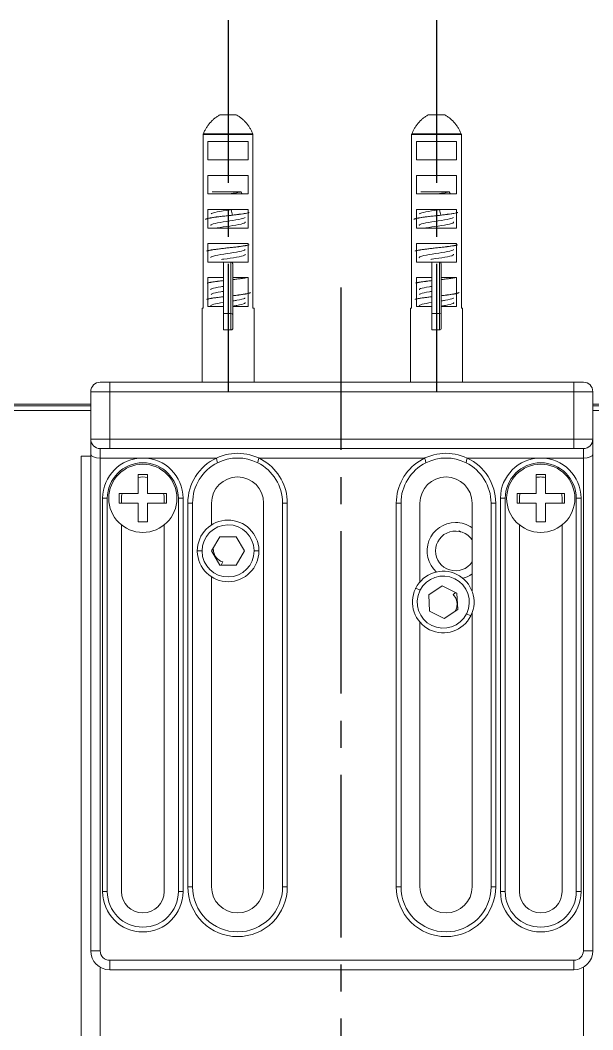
# Model space of a CAD drawing. Header units: millimetres. Extents: x -6909 to -4533, y -2578 to 782.
# Drawn here: x -5985.9 to -5925.4, y 505.8 to 612.3 of the extents above; entities that cross this region are included whole.
import ezdxf

# ---------------------------------------------------------------- set-up
doc = ezdxf.new("R2010")
doc.units = ezdxf.units.MM
doc.linetypes.add('CENTER2', pattern=[28.575, 19.05, -3.175, 3.175, -3.175])
doc.linetypes.add('HIDDENX2', pattern=[19.05, 12.7, -6.35])
doc.layers.add('HIDDEN', color=8, linetype='HIDDENX2')

msp = doc.modelspace()

# ---------------------------------------------------------------- linework, layer by layer
at = {"linetype": 'Continuous', "lineweight": 18}
for p, q in [((-5963.05, 602.29), (-5964.78, 602.29)), ((-5941.05, 602.29), (-5942.78, 602.29)), ((-5966.54, 581.89), (-5966.54, 600.22)), ((-5963.92, 600.22), (-5966.54, 600.22)), ((-5963.92, 600.29), (-5966.52, 600.29)), ((-5961.3, 600.29), (-5963.92, 600.29)), ((-5961.29, 600.22), (-5963.92, 600.22)), ((-5961.29, 600.22), (-5961.29, 581.89)), ((-5944.54, 581.89), (-5944.54, 600.22)), ((-5941.92, 600.22), (-5944.54, 600.22)), ((-5941.92, 600.29), (-5944.52, 600.29)), ((-5939.3, 600.29), (-5941.92, 600.29)), ((-5939.29, 600.22), (-5941.92, 600.22)), ((-5939.29, 600.22), (-5939.29, 581.89)), ((-5966.04, 599.49), (-5961.79, 599.49)), ((-5966.04, 599.49), (-5966.04, 597.54)), ((-5961.79, 597.54), (-5961.79, 599.49)), ((-5944.04, 599.49), (-5939.79, 599.49)), ((-5944.04, 599.49), (-5944.04, 597.54)), ((-5939.79, 597.54), (-5939.79, 599.49)), ((-5961.79, 597.54), (-5966.04, 597.54)), ((-5939.79, 597.54), (-5944.04, 597.54)), ((-5966.04, 595.9), (-5961.79, 595.9)), ((-5966.04, 595.9), (-5966.04, 593.95)), ((-5961.79, 593.95), (-5961.79, 595.9)), ((-5944.04, 595.9), (-5939.79, 595.9)), ((-5944.04, 595.9), (-5944.04, 593.95)), ((-5939.79, 593.95), (-5939.79, 595.9)), ((-5961.79, 593.95), (-5966.04, 593.95)), ((-5939.79, 593.95), (-5944.04, 593.95)), ((-5966.04, 592.31), (-5961.79, 592.31)), ((-5966.04, 592.31), (-5966.04, 590.36)), ((-5961.79, 590.36), (-5961.79, 592.31)), ((-5944.04, 592.31), (-5939.79, 592.31)), ((-5944.04, 592.31), (-5944.04, 590.36)), ((-5939.79, 590.36), (-5939.79, 592.31)), ((-5961.79, 590.36), (-5966.04, 590.36)), ((-5939.79, 590.36), (-5944.04, 590.36)), ((-5966.04, 588.72), (-5961.79, 588.72)), ((-5966.04, 588.72), (-5966.04, 586.77)), ((-5961.79, 586.77), (-5961.79, 588.72)), ((-5944.04, 588.72), (-5939.79, 588.72)), ((-5944.04, 588.72), (-5944.04, 586.77)), ((-5939.79, 586.77), (-5939.79, 588.72)), ((-5964.41, 586.77), (-5966.04, 586.77)), ((-5964.41, 586.77), (-5963.61, 586.77)), ((-5964.41, 586.77), (-5964.41, 581.33)), ((-5963.61, 581.33), (-5963.61, 586.77)), ((-5963.52, 586.77), (-5963.61, 586.77)), ((-5961.79, 586.77), (-5963.52, 586.77)), ((-5963.41, 581.23), (-5963.41, 586.44)), ((-5942.41, 586.77), (-5944.04, 586.77)), ((-5942.41, 586.77), (-5941.61, 586.77)), ((-5942.41, 586.77), (-5942.41, 581.33)), ((-5941.52, 586.77), (-5941.61, 586.77)), ((-5941.61, 581.33), (-5941.61, 586.77)), ((-5939.79, 586.77), (-5941.52, 586.77)), ((-5941.41, 581.23), (-5941.41, 586.44)), ((-5966.04, 585.13), (-5964.41, 585.13)), ((-5966.04, 585.13), (-5966.04, 582.07)), ((-5963.41, 585.13), (-5961.79, 585.13)), ((-5961.79, 582.07), (-5961.79, 585.13)), ((-5944.04, 585.13), (-5942.41, 585.13)), ((-5944.04, 585.13), (-5944.04, 582.07)), ((-5941.41, 585.13), (-5939.79, 585.13)), ((-5939.79, 582.07), (-5939.79, 585.13)), ((-5966.66, 574.09), (-5966.66, 581.89)), ((-5966.54, 581.89), (-5966.66, 581.89)), ((-5964.41, 582.07), (-5966.04, 582.07)), ((-5961.79, 582.07), (-5963.41, 582.07)), ((-5961.16, 581.89), (-5961.29, 581.89)), ((-5961.16, 574.09), (-5961.16, 581.89)), ((-5944.54, 581.89), (-5944.66, 581.89)), ((-5944.66, 574.09), (-5944.66, 581.89)), ((-5942.41, 582.07), (-5944.04, 582.07)), ((-5939.79, 582.07), (-5941.41, 582.07)), ((-5939.16, 581.89), (-5939.29, 581.89)), ((-5939.16, 574.09), (-5939.16, 581.89)), ((-5964.41, 581.33), (-5963.61, 581.33)), ((-5964.41, 581.33), (-5964.41, 579.61)), ((-5963.61, 579.61), (-5963.61, 581.33)), ((-5963.41, 579.81), (-5963.41, 581.23)), ((-5942.41, 581.33), (-5942.41, 579.61)), ((-5942.41, 581.33), (-5941.61, 581.33)), ((-5941.61, 579.61), (-5941.61, 581.33)), ((-5941.41, 579.81), (-5941.41, 581.23)), ((-5964.41, 579.61), (-5963.61, 579.61)), ((-5942.41, 579.61), (-5941.61, 579.61)), ((-5976.41, 574.09), (-5977.41, 574.09)), ((-5976.41, 574.09), (-5927.41, 574.09)), ((-5976.41, 574.09), (-5976.41, 573.09)), ((-5926.41, 574.09), (-5927.41, 574.09)), ((-5927.41, 573.09), (-5927.41, 574.09)), ((-5976.41, 573.09), (-5978.41, 573.09)), ((-5978.41, 568.09), (-5978.41, 573.09)), ((-5927.41, 573.09), (-5976.41, 573.09)), ((-5976.41, 573.09), (-5976.41, 568.09)), ((-5925.41, 573.09), (-5927.41, 573.09)), ((-5927.41, 568.09), (-5927.41, 573.09)), ((-5925.41, 573.09), (-5925.41, 568.09)), ((-6186.91, 571.59), (-5978.41, 571.59)), ((-6007.53, 571.79), (-5978.41, 571.79)), ((-5925.42, 571.79), (-5896.3, 571.79)), ((-5925.42, 571.59), (-5737.91, 571.59)), ((-5739.39, 571.09), (-5925.42, 571.09)), ((-5978.41, 568.09), (-5976.41, 568.09)), ((-5978.41, 568.09), (-5978.41, 566.5)), ((-5976.41, 568.09), (-5976.41, 567.09)), ((-5976.41, 568.09), (-5927.41, 568.09)), ((-5927.41, 567.09), (-5927.41, 568.09)), ((-5927.41, 568.09), (-5925.41, 568.09)), ((-5925.41, 566.5), (-5925.41, 568.09)), ((-5977.41, 567.09), (-5976.41, 567.09)), ((-5977.41, 567.09), (-5977.41, 566.09)), ((-5927.41, 567.09), (-5976.41, 567.09)), ((-5927.41, 567.09), (-5926.41, 567.09)), ((-5926.41, 566.09), (-5926.41, 567.09)), ((-5979.41, 116.29), (-5979.41, 566.29)), ((-5978.41, 566.29), (-5979.41, 566.29)), ((-5978.41, 514.09), (-5978.41, 566.5)), ((-5977.41, 566.09), (-5972.91, 566.09)), ((-5977.41, 566.09), (-5977.41, 514.09)), ((-5972.91, 566.09), (-5965.15, 566.09)), ((-5960.68, 566.09), (-5943.15, 566.09)), ((-5938.68, 566.09), (-5930.91, 566.09)), ((-5930.91, 566.09), (-5926.41, 566.09)), ((-5926.41, 514.09), (-5926.41, 566.09)), ((-5925.41, 566.5), (-5925.41, 514.09)), ((-5973.41, 562.34), (-5973.41, 564.34)), ((-5973.41, 564.34), (-5972.41, 564.34)), ((-5972.41, 564.34), (-5972.41, 562.34)), ((-5931.41, 562.34), (-5931.41, 564.34)), ((-5931.41, 564.34), (-5930.41, 564.34)), ((-5930.41, 564.34), (-5930.41, 562.34)), ((-5977.16, 520.34), (-5977.16, 561.84)), ((-5977.16, 561.84), (-5976.66, 561.84)), ((-5976.66, 520.34), (-5976.66, 561.84)), ((-5975.41, 562.34), (-5973.41, 562.34)), ((-5975.41, 561.34), (-5975.41, 562.34)), ((-5975.16, 561.34), (-5975.16, 561.84)), ((-5972.41, 562.34), (-5970.41, 562.34)), ((-5970.66, 561.84), (-5970.66, 561.34)), ((-5970.41, 562.34), (-5970.41, 561.34)), ((-5969.16, 561.84), (-5969.16, 520.34)), ((-5969.16, 561.84), (-5968.66, 561.84)), ((-5968.66, 561.84), (-5968.66, 520.34)), ((-5935.16, 520.34), (-5935.16, 561.84)), ((-5935.16, 561.84), (-5934.66, 561.84)), ((-5934.66, 520.34), (-5934.66, 561.84)), ((-5933.41, 562.34), (-5931.41, 562.34)), ((-5933.41, 561.34), (-5933.41, 562.34)), ((-5933.16, 561.34), (-5933.16, 561.84)), ((-5930.41, 562.34), (-5928.41, 562.34)), ((-5928.66, 561.84), (-5928.66, 561.34)), ((-5928.41, 562.34), (-5928.41, 561.34)), ((-5927.16, 561.84), (-5927.16, 520.34)), ((-5927.16, 561.84), (-5926.66, 561.84)), ((-5926.66, 561.84), (-5926.66, 520.34)), ((-5973.41, 561.34), (-5975.41, 561.34)), ((-5973.41, 559.34), (-5973.41, 561.34)), ((-5972.41, 561.34), (-5972.41, 559.34)), ((-5970.41, 561.34), (-5972.41, 561.34)), ((-5968.16, 520.84), (-5968.16, 561.34)), ((-5968.16, 561.34), (-5967.66, 561.34)), ((-5967.66, 520.84), (-5967.66, 561.34)), ((-5965.66, 559.03), (-5965.66, 561.34)), ((-5960.16, 561.34), (-5960.16, 520.84)), ((-5958.16, 561.34), (-5958.16, 520.84)), ((-5958.16, 561.34), (-5957.66, 561.34)), ((-5957.66, 561.34), (-5957.66, 520.84)), ((-5946.16, 520.84), (-5946.16, 561.34)), ((-5946.16, 561.34), (-5945.66, 561.34)), ((-5945.66, 520.84), (-5945.66, 561.34)), ((-5943.66, 553.01), (-5943.66, 561.34)), ((-5938.16, 561.34), (-5938.16, 552.06)), ((-5936.16, 561.34), (-5936.16, 520.84)), ((-5936.16, 561.34), (-5935.66, 561.34)), ((-5935.66, 561.34), (-5935.66, 520.84)), ((-5931.41, 561.34), (-5933.41, 561.34)), ((-5931.41, 559.34), (-5931.41, 561.34)), ((-5928.41, 561.34), (-5930.41, 561.34)), ((-5930.41, 561.34), (-5930.41, 559.34)), ((-5972.41, 559.34), (-5973.41, 559.34)), ((-5930.41, 559.34), (-5931.41, 559.34)), ((-5975.16, 520.34), (-5975.16, 559.03)), ((-5970.66, 559.03), (-5970.66, 520.34)), ((-5933.16, 520.34), (-5933.16, 559.03)), ((-5928.66, 559.03), (-5928.66, 520.34)), ((-5964.78, 557.79), (-5965.65, 556.29)), ((-5964.78, 557.79), (-5963.05, 557.79)), ((-5962.18, 556.29), (-5963.05, 557.79)), ((-5967.16, 556.29), (-5966.66, 556.29)), ((-5965.65, 556.29), (-5964.78, 554.79)), ((-5963.05, 554.79), (-5962.18, 556.29)), ((-5960.66, 556.29), (-5961.16, 556.29)), ((-5964.64, 554.79), (-5964.47, 555.12)), ((-5963.05, 554.79), (-5964.78, 554.79)), ((-5965.66, 520.84), (-5965.66, 553.55)), ((-5943.65, 552.13), (-5944.1, 552.35)), ((-5941.3, 552.62), (-5942.74, 551.67)), ((-5941.3, 552.62), (-5939.75, 551.84)), ((-5939.88, 551.91), (-5940.17, 551.68)), ((-5939.65, 550.11), (-5939.75, 551.84)), ((-5942.74, 551.67), (-5942.64, 549.94)), ((-5941.1, 549.16), (-5942.64, 549.94)), ((-5941.1, 549.16), (-5939.65, 550.11)), ((-5938.16, 549.72), (-5938.16, 520.84)), ((-5943.66, 520.84), (-5943.66, 548.78)), ((-5938.74, 549.66), (-5938.29, 549.43)), ((-5976.66, 520.34), (-5977.16, 520.34)), ((-5968.66, 520.34), (-5969.16, 520.34)), ((-5967.66, 520.84), (-5968.16, 520.84)), ((-5957.66, 520.84), (-5958.16, 520.84)), ((-5945.66, 520.84), (-5946.16, 520.84)), ((-5935.66, 520.84), (-5936.16, 520.84)), ((-5934.66, 520.34), (-5935.16, 520.34)), ((-5926.66, 520.34), (-5927.16, 520.34)), ((-5978.41, 514.09), (-5977.41, 514.09)), ((-5926.41, 514.09), (-5925.41, 514.09)), ((-5976.41, 513.09), (-5927.41, 513.09)), ((-5976.41, 513.09), (-5976.41, 512.09)), ((-5927.41, 512.09), (-5927.41, 513.09)), ((-5927.41, 512.09), (-5976.41, 512.09))]:
    msp.add_line(p, q, dxfattribs=at)
at = {"linetype": 'Continuous', "lineweight": 13}
for p, q in [((-5978.41, 571.09), (-6186.91, 571.09)), ((-5977.41, 512.35), (-5977.41, 116.29)), ((-5926.41, 116.29), (-5926.41, 512.35))]:
    msp.add_line(p, q, dxfattribs=at)
at = {"linetype": 'Continuous', "lineweight": 18}
for centre, radius, start, end in [((-5963.61, 579.81), 0.2, 270, 0), ((-5941.61, 579.81), 0.2, 270, 0), ((-5977.41, 573.09), 1, 90, 180), ((-5926.41, 573.09), 1, 0, 90), ((-5977.41, 568.09), 1, 180, 270), ((-5926.41, 568.09), 1, 270, 0), ((-5972.91, 561.84), 4.25, 90, 180), ((-5972.91, 561.84), 4.25, 360, 90), ((-5962.91, 561.34), 5.25, 115.2088, 180.0052), ((-5962.91, 561.34), 5.25, 359.9962, 115.2088), ((-5962.91, 561.34), 4.75, 63.4746, 116.5254), ((-5940.91, 561.34), 5.25, 64.7912, 180.0109), ((-5940.91, 561.34), 4.75, 63.4746, 116.5254), ((-5940.91, 561.34), 5.25, 359.9962, 64.7912), ((-5930.91, 561.84), 4.25, 90, 180), ((-5930.91, 561.84), 4.25, 360, 90), ((-5972.91, 561.84), 3.75, 90, 180), ((-5972.91, 561.84), 3.6, 0, 180), ((-5972.91, 561.84), 3.75, 0, 90), ((-5962.91, 561.34), 4.75, 116.5254, 180.0008), ((-5962.91, 561.34), 4.75, 0, 63.4746), ((-5940.91, 561.34), 4.75, 116.5254, 180.0008), ((-5940.91, 561.34), 4.75, 0, 63.4746), ((-5930.91, 561.84), 3.75, 90, 180), ((-5930.91, 561.84), 3.6, 0, 180), ((-5930.91, 561.84), 3.75, 360, 90), ((-5972.91, 561.84), 2.25, 77.1609, 102.8391), ((-5962.91, 561.34), 2.75, 0, 180), ((-5940.91, 561.34), 2.75, 0, 180), ((-5930.91, 561.84), 2.25, 90, 102.8405), ((-5930.91, 561.84), 2.25, 77.1595, 90), ((-5972.91, 561.84), 3.6, 180, 0), ((-5972.91, 561.84), 2.25, 167.1581, 180), ((-5972.91, 561.84), 2.25, 0, 12.8419), ((-5930.91, 561.84), 3.6, 180, 0), ((-5930.91, 561.84), 2.25, 167.1595, 180), ((-5930.91, 561.84), 2.25, 0, 12.8405), ((-5963.91, 556.29), 3.25, 0.9214, 180), ((-5963.91, 556.29), 2.75, 0.9214, 180), ((-5939.91, 556.29), 3, 90, 227.9784), ((-5939.91, 556.29), 2.1, 33.5588, 180), ((-5939.91, 556.29), 3, 54.3122, 90), ((-5963.91, 556.29), 3.25, 180.9214, 0), ((-5963.91, 556.29), 3.25, 180, 180.9214), ((-5963.91, 556.29), 2.75, 180, 180.9214), ((-5963.91, 556.29), 2.75, 180.9214, 0), ((-5963.91, 556.29), 2.75, 0, 0.9214), ((-5963.91, 556.29), 3.25, 0, 0.9214), ((-5939.91, 556.29), 2.1, 180, 326.4412), ((-5941.2, 550.89), 3.25, 334.1959, 153.2745), ((-5941.2, 550.89), 2.75, 334.1959, 153.2745), ((-5939.91, 556.29), 3, 285.2944, 305.6878), ((-5941.2, 550.89), 3.25, 154.1959, 333.2745), ((-5941.2, 550.89), 3.25, 153.2745, 154.1959), ((-5941.2, 550.89), 2.75, 154.1959, 333.2745), ((-5941.2, 550.89), 2.75, 153.2745, 154.1959), ((-5941.2, 550.89), 2.75, 333.2745, 334.1959), ((-5941.2, 550.89), 3.25, 333.2745, 334.1959), ((-5972.91, 520.34), 4.25, 180, 270), ((-5972.91, 520.34), 3.75, 180, 270), ((-5972.91, 520.34), 2.25, 180, 0), ((-5972.91, 520.34), 4.25, 270, 360), ((-5972.91, 520.34), 3.75, 270, 0), ((-5962.91, 520.84), 5.25, 179.9955, 270), ((-5962.91, 520.84), 4.75, 179.9997, 270), ((-5962.91, 520.84), 2.75, 180, 270), ((-5962.91, 520.84), 2.75, 270, 0), ((-5962.91, 520.84), 5.25, 270, 0.0083), ((-5962.91, 520.84), 4.75, 270, 0.0002), ((-5940.91, 520.84), 5.25, 179.9955, 270), ((-5940.91, 520.84), 4.75, 179.9997, 270), ((-5940.91, 520.84), 2.75, 180, 270), ((-5940.91, 520.84), 2.75, 270, 0), ((-5940.91, 520.84), 5.25, 270, 0.0083), ((-5940.91, 520.84), 4.75, 270, 0.0002), ((-5930.91, 520.34), 4.25, 180, 270), ((-5930.91, 520.34), 3.75, 180, 270), ((-5930.91, 520.34), 2.25, 180, 0), ((-5930.91, 520.34), 4.25, 270, 360), ((-5930.91, 520.34), 3.75, 270, 0), ((-5976.41, 514.09), 2, 180, 270), ((-5976.41, 514.09), 1, 180, 270), ((-5927.41, 514.09), 1, 270, 360), ((-5927.41, 514.09), 2, 270, 360)]:
    msp.add_arc(centre, radius, start, end, dxfattribs=at)
for centre, major_axis, ratio, start_param, end_param in [((-5963.61, 581.23), (-0.2, 0), 0.490576, 3.141593, 4.712389), ((-5941.61, 581.23), (-0.2, 0), 0.490576, 3.141593, 4.712389), ((-5977.41, 566.5), (1, 0), 0.414214, 3.141593, 4.712389), ((-5926.41, 566.5), (1, 0), 0.414214, 4.712389, 6.283185)]:
    msp.add_ellipse(centre, major_axis=major_axis, ratio=ratio, start_param=start_param, end_param=end_param, dxfattribs=at)
for points, knots in [([(-5966.52, 600.29), (-5966.48, 600.4), (-5966.39, 600.61), (-5966.28, 600.8), (-5966.17, 601), (-5966.1, 601.09), (-5965.97, 601.27), (-5965.9, 601.36), (-5965.81, 601.47), (-5965.79, 601.49), (-5965.75, 601.53), (-5965.7, 601.59), (-5965.64, 601.66), (-5965.52, 601.77), (-5965.43, 601.85), (-5965.26, 601.99), (-5965.17, 602.06), (-5964.98, 602.18), (-5964.88, 602.24), (-5964.78, 602.29)], [0, 0, 0, 0, 0.125, 0.25, 0.25, 0.375, 0.375, 0.5, 0.5, 0.53125, 0.53125, 0.5625, 0.625, 0.625, 0.75, 0.75, 0.875, 0.875, 1, 1, 1, 1]), ([(-5963.05, 602.29), (-5962.95, 602.24), (-5962.85, 602.18), (-5962.66, 602.06), (-5962.57, 601.99), (-5962.4, 601.85), (-5962.31, 601.77), (-5962.19, 601.65), (-5962.15, 601.61), (-5962.07, 601.53), (-5962.04, 601.49), (-5961.93, 601.36), (-5961.86, 601.27), (-5961.72, 601.09), (-5961.6, 600.9), (-5961.49, 600.71), (-5961.42, 600.55), (-5961.39, 600.5), (-5961.35, 600.4), (-5961.33, 600.35), (-5961.3, 600.29)], [0, 0, 0, 0, 0.125, 0.125, 0.25, 0.25, 0.375, 0.375, 0.4375, 0.4375, 0.5, 0.5, 0.625, 0.625, 0.75, 0.875, 0.875, 0.9375, 0.9375, 1, 1, 1, 1]), ([(-5944.52, 600.29), (-5944.48, 600.4), (-5944.39, 600.61), (-5944.28, 600.8), (-5944.17, 601), (-5944.1, 601.09), (-5943.97, 601.27), (-5943.9, 601.36), (-5943.81, 601.47), (-5943.79, 601.49), (-5943.75, 601.53), (-5943.7, 601.59), (-5943.64, 601.66), (-5943.52, 601.77), (-5943.43, 601.85), (-5943.26, 601.99), (-5943.17, 602.06), (-5942.98, 602.18), (-5942.88, 602.24), (-5942.78, 602.29)], [0, 0, 0, 0, 0.125, 0.25, 0.25, 0.375, 0.375, 0.5, 0.5, 0.53125, 0.53125, 0.5625, 0.625, 0.625, 0.75, 0.75, 0.875, 0.875, 1, 1, 1, 1]), ([(-5941.05, 602.29), (-5940.95, 602.24), (-5940.85, 602.18), (-5940.66, 602.06), (-5940.57, 601.99), (-5940.4, 601.85), (-5940.31, 601.77), (-5940.19, 601.65), (-5940.15, 601.61), (-5940.07, 601.53), (-5940.04, 601.49), (-5939.93, 601.36), (-5939.86, 601.27), (-5939.72, 601.09), (-5939.6, 600.9), (-5939.49, 600.71), (-5939.42, 600.55), (-5939.39, 600.5), (-5939.35, 600.4), (-5939.33, 600.35), (-5939.3, 600.29)], [0, 0, 0, 0, 0.125, 0.125, 0.25, 0.25, 0.375, 0.375, 0.4375, 0.4375, 0.5, 0.5, 0.625, 0.625, 0.75, 0.875, 0.875, 0.9375, 0.9375, 1, 1, 1, 1]), ([(-5965.58, 594.17), (-5965.55, 594.17), (-5965.51, 594.17), (-5965.43, 594.17), (-5965.39, 594.17), (-5965.32, 594.17), (-5965.3, 594.17), (-5965.25, 594.17), (-5965.22, 594.17), (-5965.14, 594.17), (-5965.03, 594.17), (-5964.9, 594.17), (-5964.81, 594.17), (-5964.77, 594.17), (-5964.71, 594.17), (-5964.67, 594.17), (-5964.57, 594.17), (-5964.5, 594.17), (-5964.35, 594.17), (-5964.28, 594.17), (-5964.19, 594.17), (-5964.17, 594.17), (-5964.13, 594.17), (-5964.08, 594.17), (-5964.02, 594.17), (-5963.91, 594.17), (-5963.83, 594.17), (-5963.72, 594.17), (-5963.68, 594.17), (-5963.63, 594.17), (-5963.61, 594.17), (-5963.57, 594.17), (-5963.55, 594.17), (-5963.46, 594.17), (-5963.32, 594.17), (-5963.18, 594.17), (-5963.08, 594.17), (-5963.04, 594.17), (-5962.99, 594.17), (-5962.98, 594.17), (-5962.94, 594.17), (-5962.93, 594.17), (-5962.85, 594.17), (-5962.73, 594.17), (-5962.62, 594.17), (-5962.57, 594.17)], [0, 0, 0, 0, 0.0625, 0.0625, 0.125, 0.125, 0.15625, 0.15625, 0.1875, 0.1875, 0.25, 0.3125, 0.3125, 0.34375, 0.34375, 0.375, 0.375, 0.4375, 0.4375, 0.5, 0.5, 0.515625, 0.515625, 0.53125, 0.5625, 0.5625, 0.625, 0.625, 0.65625, 0.65625, 0.671875, 0.671875, 0.6875, 0.6875, 0.75, 0.8125, 0.8125, 0.84375, 0.84375, 0.859375, 0.859375, 0.875, 0.875, 0.9375, 1, 1, 1, 1]), ([(-5963.9, 593.95), (-5963.86, 593.95), (-5963.55, 594), (-5963.06, 594.07), (-5962.7, 594.14), (-5962.57, 594.17)], [0, 0, 0, 0, 0.074169, 0.621249, 1, 1, 1, 1]), ([(-5962.57, 594.17), (-5962.53, 594.12), (-5962.49, 594.06), (-5962.44, 593.99), (-5962.42, 593.97), (-5962.41, 593.95)], [0, 0, 0, 0, 0.722557, 0.722557, 1, 1, 1, 1]), ([(-5943.58, 594.17), (-5943.55, 594.17), (-5943.51, 594.17), (-5943.43, 594.17), (-5943.39, 594.17), (-5943.32, 594.17), (-5943.3, 594.17), (-5943.25, 594.17), (-5943.22, 594.17), (-5943.14, 594.17), (-5943.03, 594.17), (-5942.9, 594.17), (-5942.81, 594.17), (-5942.77, 594.17), (-5942.71, 594.17), (-5942.67, 594.17), (-5942.57, 594.17), (-5942.5, 594.17), (-5942.35, 594.17), (-5942.28, 594.17), (-5942.19, 594.17), (-5942.17, 594.17), (-5942.13, 594.17), (-5942.08, 594.17), (-5942.02, 594.17), (-5941.91, 594.17), (-5941.83, 594.17), (-5941.72, 594.17), (-5941.68, 594.17), (-5941.63, 594.17), (-5941.61, 594.17), (-5941.57, 594.17), (-5941.55, 594.17), (-5941.46, 594.17), (-5941.32, 594.17), (-5941.18, 594.17), (-5941.08, 594.17), (-5941.04, 594.17), (-5940.99, 594.17), (-5940.98, 594.17), (-5940.94, 594.17), (-5940.93, 594.17), (-5940.85, 594.17), (-5940.73, 594.17), (-5940.62, 594.17), (-5940.57, 594.17)], [0, 0, 0, 0, 0.0625, 0.0625, 0.125, 0.125, 0.15625, 0.15625, 0.1875, 0.1875, 0.25, 0.3125, 0.3125, 0.34375, 0.34375, 0.375, 0.375, 0.4375, 0.4375, 0.5, 0.5, 0.515625, 0.515625, 0.53125, 0.5625, 0.5625, 0.625, 0.625, 0.65625, 0.65625, 0.671875, 0.671875, 0.6875, 0.6875, 0.75, 0.8125, 0.8125, 0.84375, 0.84375, 0.859375, 0.859375, 0.875, 0.875, 0.9375, 1, 1, 1, 1]), ([(-5941.9, 593.95), (-5941.86, 593.95), (-5941.55, 594), (-5941.06, 594.07), (-5940.7, 594.14), (-5940.57, 594.17)], [0, 0, 0, 0, 0.074169, 0.621249, 1, 1, 1, 1]), ([(-5940.57, 594.17), (-5940.53, 594.12), (-5940.49, 594.06), (-5940.44, 593.99), (-5940.42, 593.97), (-5940.41, 593.95)], [0, 0, 0, 0, 0.722557, 0.722557, 1, 1, 1, 1]), ([(-5966.3, 591.27), (-5966.3, 591.27), (-5966.3, 591.27), (-5966.29, 591.28), (-5966.27, 591.29), (-5966.24, 591.31), (-5966.21, 591.32), (-5966.17, 591.33), (-5966.15, 591.34), (-5966.12, 591.35), (-5966.1, 591.35), (-5966.05, 591.37), (-5965.96, 591.39), (-5965.87, 591.41), (-5965.79, 591.42), (-5965.76, 591.43), (-5965.7, 591.44), (-5965.67, 591.44), (-5965.58, 591.46), (-5965.51, 591.47), (-5965.38, 591.49), (-5965.31, 591.5), (-5965.2, 591.51), (-5965.14, 591.52), (-5965.09, 591.53), (-5965.05, 591.53), (-5965.03, 591.53), (-5964.93, 591.55), (-5964.85, 591.56), (-5964.69, 591.58), (-5964.6, 591.59), (-5964.48, 591.6), (-5964.41, 591.61), (-5964.35, 591.62), (-5964.3, 591.62), (-5964.28, 591.62), (-5964.17, 591.64), (-5964.08, 591.65), (-5963.91, 591.66), (-5963.82, 591.67), (-5963.65, 591.69), (-5963.56, 591.7), (-5963.47, 591.71)], [0, 0, 0, 0, 0.004165, 0.004165, 0.070554, 0.070554, 0.136943, 0.136943, 0.170138, 0.170138, 0.203332, 0.203332, 0.269721, 0.33611, 0.33611, 0.369305, 0.369305, 0.402499, 0.402499, 0.468888, 0.468888, 0.535277, 0.535277, 0.568472, 0.585069, 0.585069, 0.601666, 0.601666, 0.668055, 0.668055, 0.734444, 0.734444, 0.767639, 0.784236, 0.784236, 0.800833, 0.800833, 0.867222, 0.867222, 0.933611, 0.933611, 1, 1, 1, 1]), ([(-5962.12, 591.47), (-5962.17, 591.42), (-5962.52, 591.3), (-5963.72, 591.11), (-5965.15, 590.9), (-5965.73, 590.74), (-5965.74, 590.65), (-5965.72, 590.63)], [0, 0, 0, 0, 0.180791, 0.425375, 0.669959, 0.914544, 1, 1, 1, 1]), ([(-5965.71, 591.86), (-5965.66, 591.91), (-5965.33, 592.03), (-5964.4, 592.17), (-5963.75, 592.27), (-5963.58, 592.3)], [0, 0, 0, 0, 0.346765, 0.818408, 1, 1, 1, 1]), ([(-5963.47, 591.71), (-5963.34, 591.73), (-5963.2, 591.75), (-5963.01, 591.77), (-5962.95, 591.78), (-5962.85, 591.79), (-5962.82, 591.79), (-5962.76, 591.8), (-5962.73, 591.81), (-5962.58, 591.82), (-5962.47, 591.84), (-5962.31, 591.86), (-5962.26, 591.87), (-5962.18, 591.88), (-5962.16, 591.89), (-5962.11, 591.89), (-5962.09, 591.9), (-5961.98, 591.92), (-5961.9, 591.93), (-5961.8, 591.96), (-5961.77, 591.97), (-5961.72, 591.98), (-5961.71, 591.98), (-5961.69, 591.99), (-5961.68, 591.99), (-5961.67, 591.99)], [0, 0, 0, 0, 0.169448, 0.169448, 0.254173, 0.254173, 0.296535, 0.296535, 0.338897, 0.338897, 0.508345, 0.508345, 0.59307, 0.59307, 0.635432, 0.635432, 0.677794, 0.677794, 0.847242, 0.847242, 0.931967, 0.931967, 0.974329, 0.974329, 1, 1, 1, 1]), ([(-5944.3, 591.27), (-5944.3, 591.27), (-5944.3, 591.27), (-5944.29, 591.28), (-5944.27, 591.29), (-5944.24, 591.31), (-5944.21, 591.32), (-5944.17, 591.33), (-5944.15, 591.34), (-5944.12, 591.35), (-5944.1, 591.35), (-5944.05, 591.37), (-5943.96, 591.39), (-5943.87, 591.41), (-5943.79, 591.42), (-5943.76, 591.43), (-5943.7, 591.44), (-5943.67, 591.44), (-5943.58, 591.46), (-5943.51, 591.47), (-5943.38, 591.49), (-5943.31, 591.5), (-5943.2, 591.51), (-5943.14, 591.52), (-5943.09, 591.53), (-5943.05, 591.53), (-5943.03, 591.53), (-5942.93, 591.55), (-5942.85, 591.56), (-5942.69, 591.58), (-5942.6, 591.59), (-5942.48, 591.6), (-5942.41, 591.61), (-5942.35, 591.62), (-5942.3, 591.62), (-5942.28, 591.62), (-5942.17, 591.64), (-5942.08, 591.65), (-5941.91, 591.66), (-5941.82, 591.67), (-5941.65, 591.69), (-5941.56, 591.7), (-5941.47, 591.71)], [0, 0, 0, 0, 0.004165, 0.004165, 0.070554, 0.070554, 0.136943, 0.136943, 0.170138, 0.170138, 0.203332, 0.203332, 0.269721, 0.33611, 0.33611, 0.369305, 0.369305, 0.402499, 0.402499, 0.468888, 0.468888, 0.535277, 0.535277, 0.568472, 0.585069, 0.585069, 0.601666, 0.601666, 0.668055, 0.668055, 0.734444, 0.734444, 0.767639, 0.784236, 0.784236, 0.800833, 0.800833, 0.867222, 0.867222, 0.933611, 0.933611, 1, 1, 1, 1]), ([(-5940.12, 591.47), (-5940.17, 591.42), (-5940.52, 591.3), (-5941.72, 591.11), (-5943.15, 590.9), (-5943.73, 590.74), (-5943.74, 590.65), (-5943.72, 590.63)], [0, 0, 0, 0, 0.180791, 0.425375, 0.669959, 0.914544, 1, 1, 1, 1]), ([(-5943.71, 591.86), (-5943.66, 591.91), (-5943.33, 592.03), (-5942.4, 592.17), (-5941.75, 592.27), (-5941.58, 592.3)], [0, 0, 0, 0, 0.346765, 0.818408, 1, 1, 1, 1]), ([(-5941.47, 591.71), (-5941.34, 591.73), (-5941.2, 591.75), (-5941.01, 591.77), (-5940.95, 591.78), (-5940.85, 591.79), (-5940.82, 591.79), (-5940.76, 591.8), (-5940.73, 591.81), (-5940.58, 591.82), (-5940.47, 591.84), (-5940.31, 591.86), (-5940.26, 591.87), (-5940.18, 591.88), (-5940.16, 591.89), (-5940.11, 591.89), (-5940.09, 591.9), (-5939.98, 591.92), (-5939.9, 591.93), (-5939.8, 591.96), (-5939.77, 591.97), (-5939.72, 591.98), (-5939.71, 591.98), (-5939.69, 591.99), (-5939.68, 591.99), (-5939.67, 591.99)], [0, 0, 0, 0, 0.169448, 0.169448, 0.254173, 0.254173, 0.296535, 0.296535, 0.338897, 0.338897, 0.508345, 0.508345, 0.59307, 0.59307, 0.635432, 0.635432, 0.677794, 0.677794, 0.847242, 0.847242, 0.931967, 0.931967, 0.974329, 0.974329, 1, 1, 1, 1]), ([(-5965.08, 590.36), (-5965.06, 590.36), (-5964.69, 590.43), (-5963.72, 590.57), (-5962.4, 590.78), (-5962.06, 590.92), (-5962.11, 591), (-5962.11, 591.01)], [0, 0, 0, 0, 0.013955, 0.330586, 0.647216, 0.963847, 1, 1, 1, 1]), ([(-5943.08, 590.36), (-5943.06, 590.36), (-5942.69, 590.43), (-5941.72, 590.57), (-5940.4, 590.78), (-5940.06, 590.92), (-5940.11, 591), (-5940.11, 591.01)], [0, 0, 0, 0, 0.013955, 0.330586, 0.647216, 0.963847, 1, 1, 1, 1]), ([(-5961.69, 588.58), (-5961.69, 588.58), (-5961.7, 588.58), (-5961.71, 588.58), (-5961.73, 588.57), (-5961.76, 588.57), (-5961.78, 588.56), (-5961.84, 588.55), (-5961.88, 588.54), (-5961.96, 588.52), (-5962.01, 588.51), (-5962.09, 588.5), (-5962.11, 588.49), (-5962.16, 588.49), (-5962.19, 588.48), (-5962.28, 588.47), (-5962.39, 588.45), (-5962.52, 588.43), (-5962.65, 588.41), (-5962.71, 588.41), (-5962.8, 588.39), (-5962.82, 588.39), (-5962.85, 588.39), (-5962.91, 588.38), (-5962.96, 588.37), (-5963.07, 588.36), (-5963.14, 588.35), (-5963.29, 588.34), (-5963.37, 588.33), (-5963.49, 588.31), (-5963.52, 588.31), (-5963.58, 588.3), (-5963.6, 588.3), (-5963.64, 588.3), (-5963.66, 588.29), (-5963.76, 588.28), (-5963.92, 588.26), (-5964.07, 588.25), (-5964.23, 588.23), (-5964.31, 588.22), (-5964.42, 588.21), (-5964.46, 588.2), (-5964.54, 588.19), (-5964.58, 588.19), (-5964.69, 588.18), (-5964.76, 588.17), (-5964.91, 588.15), (-5964.98, 588.14), (-5965.08, 588.13), (-5965.11, 588.12), (-5965.18, 588.11), (-5965.22, 588.11), (-5965.31, 588.1), (-5965.44, 588.08), (-5965.55, 588.06), (-5965.64, 588.05), (-5965.66, 588.04), (-5965.72, 588.03), (-5965.74, 588.03), (-5965.82, 588.02), (-5965.87, 588.01), (-5965.95, 587.99), (-5965.99, 587.98), (-5966.07, 587.96), (-5966.1, 587.95), (-5966.15, 587.94), (-5966.16, 587.94), (-5966.17, 587.93)], [0, 0, 0, 0, 0.0033, 0.0033, 0.023669, 0.023669, 0.044038, 0.044038, 0.084776, 0.084776, 0.125514, 0.125514, 0.145883, 0.145883, 0.166253, 0.166253, 0.206991, 0.247729, 0.247729, 0.288467, 0.288467, 0.298652, 0.298652, 0.308836, 0.329205, 0.329205, 0.369943, 0.369943, 0.410682, 0.410682, 0.431051, 0.431051, 0.441235, 0.441235, 0.45142, 0.45142, 0.492158, 0.532896, 0.532896, 0.573634, 0.573634, 0.594003, 0.594003, 0.614373, 0.614373, 0.655111, 0.655111, 0.695849, 0.695849, 0.716218, 0.716218, 0.736587, 0.736587, 0.777325, 0.818063, 0.818063, 0.838433, 0.838433, 0.858802, 0.858802, 0.89954, 0.89954, 0.940278, 0.940278, 0.981016, 0.981016, 1, 1, 1, 1]), ([(-5962.11, 588.08), (-5962.12, 588.06), (-5962.24, 587.97), (-5962.94, 587.82), (-5964.41, 587.61), (-5965.58, 587.41), (-5965.77, 587.28), (-5965.72, 587.22)], [0, 0, 0, 0, 0.060707, 0.300497, 0.540288, 0.780079, 1, 1, 1, 1]), ([(-5939.69, 588.58), (-5939.69, 588.58), (-5939.7, 588.58), (-5939.71, 588.58), (-5939.73, 588.57), (-5939.76, 588.57), (-5939.78, 588.56), (-5939.84, 588.55), (-5939.88, 588.54), (-5939.96, 588.52), (-5940.01, 588.51), (-5940.09, 588.5), (-5940.11, 588.49), (-5940.16, 588.49), (-5940.19, 588.48), (-5940.28, 588.47), (-5940.39, 588.45), (-5940.52, 588.43), (-5940.65, 588.41), (-5940.71, 588.41), (-5940.8, 588.39), (-5940.82, 588.39), (-5940.85, 588.39), (-5940.91, 588.38), (-5940.96, 588.37), (-5941.07, 588.36), (-5941.14, 588.35), (-5941.29, 588.34), (-5941.37, 588.33), (-5941.49, 588.31), (-5941.52, 588.31), (-5941.58, 588.3), (-5941.6, 588.3), (-5941.64, 588.3), (-5941.66, 588.29), (-5941.76, 588.28), (-5941.92, 588.26), (-5942.07, 588.25), (-5942.23, 588.23), (-5942.31, 588.22), (-5942.42, 588.21), (-5942.46, 588.2), (-5942.54, 588.19), (-5942.58, 588.19), (-5942.69, 588.18), (-5942.76, 588.17), (-5942.91, 588.15), (-5942.98, 588.14), (-5943.08, 588.13), (-5943.11, 588.12), (-5943.18, 588.11), (-5943.22, 588.11), (-5943.31, 588.1), (-5943.44, 588.08), (-5943.55, 588.06), (-5943.64, 588.05), (-5943.66, 588.04), (-5943.72, 588.03), (-5943.74, 588.03), (-5943.82, 588.02), (-5943.87, 588.01), (-5943.95, 587.99), (-5943.99, 587.98), (-5944.07, 587.96), (-5944.1, 587.95), (-5944.15, 587.94), (-5944.16, 587.94), (-5944.17, 587.93)], [0, 0, 0, 0, 0.0033, 0.0033, 0.023669, 0.023669, 0.044038, 0.044038, 0.084776, 0.084776, 0.125514, 0.125514, 0.145883, 0.145883, 0.166253, 0.166253, 0.206991, 0.247729, 0.247729, 0.288467, 0.288467, 0.298652, 0.298652, 0.308836, 0.329205, 0.329205, 0.369943, 0.369943, 0.410682, 0.410682, 0.431051, 0.431051, 0.441235, 0.441235, 0.45142, 0.45142, 0.492158, 0.532896, 0.532896, 0.573634, 0.573634, 0.594003, 0.594003, 0.614373, 0.614373, 0.655111, 0.655111, 0.695849, 0.695849, 0.716218, 0.716218, 0.736587, 0.736587, 0.777325, 0.818063, 0.818063, 0.838433, 0.838433, 0.858802, 0.858802, 0.89954, 0.89954, 0.940278, 0.940278, 0.981016, 0.981016, 1, 1, 1, 1]), ([(-5940.11, 588.08), (-5940.12, 588.06), (-5940.24, 587.97), (-5940.94, 587.82), (-5942.41, 587.61), (-5943.58, 587.41), (-5943.77, 587.28), (-5943.72, 587.22)], [0, 0, 0, 0, 0.060707, 0.300497, 0.540288, 0.780079, 1, 1, 1, 1]), ([(-5964.61, 587.04), (-5964.53, 587.05), (-5964.01, 587.13), (-5962.94, 587.28), (-5962.14, 587.46), (-5962.08, 587.56), (-5962.11, 587.6)], [0, 0, 0, 0, 0.066998, 0.432221, 0.797444, 1, 1, 1, 1]), ([(-5942.52, 587.05), (-5942.47, 587.06), (-5941.98, 587.14), (-5940.94, 587.28), (-5940.14, 587.46), (-5940.08, 587.56), (-5940.11, 587.6)], [0, 0, 0, 0, 0.042794, 0.417492, 0.79219, 1, 1, 1, 1]), ([(-5961.92, 585.13), (-5961.97, 585.12), (-5962.01, 585.11), (-5962.08, 585.1), (-5962.11, 585.1), (-5962.16, 585.09), (-5962.19, 585.08), (-5962.27, 585.07), (-5962.39, 585.05), (-5962.52, 585.03), (-5962.61, 585.02), (-5962.65, 585.01), (-5962.72, 585.01), (-5962.75, 585), (-5962.85, 584.99), (-5962.92, 584.98), (-5963.07, 584.96), (-5963.14, 584.95), (-5963.25, 584.94), (-5963.31, 584.93), (-5963.37, 584.93), (-5963.4, 584.92), (-5963.41, 584.92), (-5963.41, 584.92)], [0, 0, 0, 0, 0.121985, 0.121985, 0.185953, 0.185953, 0.24992, 0.24992, 0.377854, 0.505789, 0.505789, 0.569756, 0.569756, 0.633723, 0.633723, 0.761658, 0.761658, 0.889593, 0.889593, 0.95356, 0.985543, 0.985543, 1, 1, 1, 1]), ([(-5939.92, 585.13), (-5939.97, 585.12), (-5940.01, 585.11), (-5940.08, 585.1), (-5940.11, 585.1), (-5940.16, 585.09), (-5940.19, 585.08), (-5940.27, 585.07), (-5940.39, 585.05), (-5940.52, 585.03), (-5940.61, 585.02), (-5940.65, 585.01), (-5940.72, 585.01), (-5940.75, 585), (-5940.85, 584.99), (-5940.92, 584.98), (-5941.07, 584.96), (-5941.14, 584.95), (-5941.25, 584.94), (-5941.31, 584.93), (-5941.37, 584.93), (-5941.4, 584.92), (-5941.41, 584.92), (-5941.41, 584.92)], [0, 0, 0, 0, 0.121985, 0.121985, 0.185953, 0.185953, 0.24992, 0.24992, 0.377854, 0.505789, 0.505789, 0.569756, 0.569756, 0.633723, 0.633723, 0.761658, 0.761658, 0.889593, 0.889593, 0.95356, 0.985543, 0.985543, 1, 1, 1, 1]), ([(-5964.42, 584.81), (-5964.48, 584.8), (-5964.62, 584.78), (-5964.76, 584.77), (-5964.87, 584.75), (-5964.9, 584.75), (-5964.96, 584.74), (-5964.97, 584.74), (-5965.01, 584.74), (-5965.03, 584.73), (-5965.11, 584.72), (-5965.18, 584.71), (-5965.31, 584.7), (-5965.37, 584.69), (-5965.5, 584.67), (-5965.55, 584.66), (-5965.64, 584.65), (-5965.66, 584.64), (-5965.72, 584.63), (-5965.74, 584.63), (-5965.82, 584.62), (-5965.91, 584.6), (-5965.99, 584.58), (-5966.05, 584.57), (-5966.07, 584.56), (-5966.09, 584.56), (-5966.1, 584.55), (-5966.11, 584.55)], [0, 0, 0, 0, 0.087567, 0.192001, 0.192001, 0.244217, 0.244217, 0.270326, 0.270326, 0.296434, 0.296434, 0.400867, 0.400867, 0.5053, 0.5053, 0.609733, 0.609733, 0.66195, 0.66195, 0.714167, 0.714167, 0.8186, 0.923033, 0.923033, 0.97525, 0.97525, 1, 1, 1, 1]), ([(-5964.45, 584.2), (-5964.52, 584.19), (-5965.03, 584.11), (-5965.66, 583.98), (-5965.76, 583.87), (-5965.72, 583.82)], [0, 0, 0, 0, 0.092147, 0.631691, 1, 1, 1, 1]), ([(-5942.42, 584.81), (-5942.48, 584.8), (-5942.62, 584.78), (-5942.76, 584.77), (-5942.87, 584.75), (-5942.9, 584.75), (-5942.96, 584.74), (-5942.97, 584.74), (-5943.01, 584.74), (-5943.03, 584.73), (-5943.11, 584.72), (-5943.18, 584.71), (-5943.31, 584.7), (-5943.37, 584.69), (-5943.5, 584.67), (-5943.55, 584.66), (-5943.64, 584.65), (-5943.66, 584.64), (-5943.72, 584.63), (-5943.74, 584.63), (-5943.82, 584.62), (-5943.91, 584.6), (-5943.99, 584.58), (-5944.05, 584.57), (-5944.07, 584.56), (-5944.09, 584.56), (-5944.1, 584.55), (-5944.11, 584.55)], [0, 0, 0, 0, 0.087567, 0.192001, 0.192001, 0.244217, 0.244217, 0.270326, 0.270326, 0.296434, 0.296434, 0.400867, 0.400867, 0.5053, 0.5053, 0.609733, 0.609733, 0.66195, 0.66195, 0.714167, 0.714167, 0.8186, 0.923033, 0.923033, 0.97525, 0.97525, 1, 1, 1, 1]), ([(-5942.45, 584.2), (-5942.52, 584.19), (-5943.03, 584.11), (-5943.66, 583.98), (-5943.76, 583.87), (-5943.72, 583.82)], [0, 0, 0, 0, 0.092147, 0.631691, 1, 1, 1, 1]), ([(-5966.17, 582.83), (-5966.16, 582.84), (-5966.14, 582.84), (-5966.1, 582.85), (-5966.03, 582.87), (-5965.95, 582.89), (-5965.87, 582.91), (-5965.82, 582.92), (-5965.74, 582.93), (-5965.72, 582.93), (-5965.67, 582.94), (-5965.64, 582.95), (-5965.55, 582.96), (-5965.44, 582.98), (-5965.31, 583), (-5965.22, 583.01), (-5965.18, 583.01), (-5965.11, 583.02), (-5965.08, 583.03), (-5964.98, 583.04), (-5964.91, 583.05), (-5964.76, 583.07), (-5964.69, 583.08), (-5964.58, 583.09), (-5964.54, 583.09), (-5964.47, 583.1), (-5964.44, 583.1), (-5964.42, 583.11)], [0, 0, 0, 0, 0.045068, 0.045068, 0.141882, 0.238697, 0.238697, 0.335512, 0.335512, 0.383919, 0.383919, 0.432327, 0.432327, 0.529141, 0.625956, 0.625956, 0.674364, 0.674364, 0.722771, 0.722771, 0.819586, 0.819586, 0.9164, 0.9164, 0.964808, 0.964808, 1, 1, 1, 1]), ([(-5965.71, 583.36), (-5965.69, 583.38), (-5965.53, 583.47), (-5965.03, 583.57), (-5964.52, 583.65), (-5964.45, 583.67)], [0, 0, 0, 0, 0.2109, 0.884894, 1, 1, 1, 1]), ([(-5963.41, 583.22), (-5963.35, 583.23), (-5963.28, 583.24), (-5963.14, 583.25), (-5963.07, 583.26), (-5962.96, 583.27), (-5962.91, 583.28), (-5962.85, 583.29), (-5962.82, 583.29), (-5962.8, 583.29), (-5962.71, 583.31), (-5962.65, 583.31), (-5962.52, 583.33), (-5962.39, 583.35), (-5962.28, 583.37), (-5962.19, 583.38), (-5962.16, 583.39), (-5962.11, 583.39), (-5962.09, 583.4), (-5962.01, 583.41), (-5961.92, 583.43), (-5961.84, 583.45), (-5961.78, 583.46), (-5961.76, 583.47), (-5961.73, 583.47), (-5961.71, 583.48), (-5961.67, 583.49), (-5961.64, 583.5), (-5961.6, 583.52), (-5961.58, 583.53), (-5961.55, 583.54), (-5961.54, 583.55), (-5961.53, 583.56)], [0, 0, 0, 0, 0.065764, 0.065764, 0.144241, 0.144241, 0.18348, 0.2031, 0.2031, 0.222719, 0.222719, 0.301196, 0.301196, 0.379674, 0.458151, 0.458151, 0.49739, 0.49739, 0.536629, 0.536629, 0.615106, 0.693584, 0.693584, 0.732822, 0.732822, 0.772061, 0.772061, 0.850539, 0.850539, 0.929016, 0.929016, 1, 1, 1, 1]), ([(-5962.12, 582.97), (-5962.13, 582.96), (-5962.24, 582.88), (-5962.68, 582.78), (-5963.24, 582.69), (-5963.38, 582.66)], [0, 0, 0, 0, 0.107529, 0.785477, 1, 1, 1, 1]), ([(-5944.17, 582.83), (-5944.16, 582.84), (-5944.14, 582.84), (-5944.1, 582.85), (-5944.03, 582.87), (-5943.95, 582.89), (-5943.87, 582.91), (-5943.82, 582.92), (-5943.74, 582.93), (-5943.72, 582.93), (-5943.67, 582.94), (-5943.64, 582.95), (-5943.55, 582.96), (-5943.44, 582.98), (-5943.31, 583), (-5943.22, 583.01), (-5943.18, 583.01), (-5943.11, 583.02), (-5943.08, 583.03), (-5942.98, 583.04), (-5942.91, 583.05), (-5942.76, 583.07), (-5942.69, 583.08), (-5942.58, 583.09), (-5942.54, 583.09), (-5942.47, 583.1), (-5942.44, 583.1), (-5942.42, 583.11)], [0, 0, 0, 0, 0.045068, 0.045068, 0.141882, 0.238697, 0.238697, 0.335512, 0.335512, 0.383919, 0.383919, 0.432327, 0.432327, 0.529141, 0.625956, 0.625956, 0.674364, 0.674364, 0.722771, 0.722771, 0.819586, 0.819586, 0.9164, 0.9164, 0.964808, 0.964808, 1, 1, 1, 1]), ([(-5943.71, 583.36), (-5943.69, 583.38), (-5943.53, 583.47), (-5943.03, 583.57), (-5942.52, 583.65), (-5942.45, 583.67)], [0, 0, 0, 0, 0.2109, 0.884894, 1, 1, 1, 1]), ([(-5941.41, 583.22), (-5941.35, 583.23), (-5941.28, 583.24), (-5941.14, 583.25), (-5941.07, 583.26), (-5940.96, 583.27), (-5940.91, 583.28), (-5940.85, 583.29), (-5940.82, 583.29), (-5940.8, 583.29), (-5940.71, 583.31), (-5940.65, 583.31), (-5940.52, 583.33), (-5940.39, 583.35), (-5940.28, 583.37), (-5940.19, 583.38), (-5940.16, 583.39), (-5940.11, 583.39), (-5940.09, 583.4), (-5940.01, 583.41), (-5939.92, 583.43), (-5939.84, 583.45), (-5939.78, 583.46), (-5939.76, 583.47), (-5939.73, 583.47), (-5939.71, 583.48), (-5939.67, 583.49), (-5939.64, 583.5), (-5939.6, 583.52), (-5939.58, 583.53), (-5939.55, 583.54), (-5939.54, 583.55), (-5939.53, 583.56)], [0, 0, 0, 0, 0.065764, 0.065764, 0.144241, 0.144241, 0.18348, 0.2031, 0.2031, 0.222719, 0.222719, 0.301196, 0.301196, 0.379674, 0.458151, 0.458151, 0.49739, 0.49739, 0.536629, 0.536629, 0.615106, 0.693584, 0.693584, 0.732822, 0.732822, 0.772061, 0.772061, 0.850539, 0.850539, 0.929016, 0.929016, 1, 1, 1, 1]), ([(-5940.12, 582.97), (-5940.13, 582.96), (-5940.24, 582.88), (-5940.68, 582.78), (-5941.24, 582.69), (-5941.38, 582.66)], [0, 0, 0, 0, 0.107529, 0.785477, 1, 1, 1, 1]), ([(-5964.44, 582.5), (-5964.84, 582.44), (-5965.56, 582.32), (-5965.77, 582.19), (-5965.72, 582.13)], [0, 0, 0, 0, 0.491299, 1, 1, 1, 1]), ([(-5963.38, 582.13), (-5963.24, 582.15), (-5962.68, 582.24), (-5962.13, 582.37), (-5962.08, 582.47), (-5962.11, 582.51)], [0, 0, 0, 0, 0.171175, 0.712124, 1, 1, 1, 1]), ([(-5942.44, 582.5), (-5942.84, 582.44), (-5943.56, 582.32), (-5943.77, 582.19), (-5943.72, 582.13)], [0, 0, 0, 0, 0.491299, 1, 1, 1, 1]), ([(-5941.38, 582.13), (-5941.24, 582.15), (-5940.68, 582.24), (-5940.13, 582.37), (-5940.08, 582.47), (-5940.11, 582.51)], [0, 0, 0, 0, 0.171175, 0.712124, 1, 1, 1, 1]), ([(-5964.47, 555.12), (-5964.55, 555.15), (-5964.63, 555.18), (-5964.73, 555.23), (-5964.77, 555.25), (-5964.82, 555.28), (-5964.84, 555.29), (-5964.87, 555.31), (-5964.89, 555.32), (-5964.97, 555.39), (-5965.02, 555.44), (-5965.11, 555.53), (-5965.13, 555.56), (-5965.17, 555.6), (-5965.18, 555.62), (-5965.21, 555.65), (-5965.22, 555.67), (-5965.27, 555.75), (-5965.31, 555.82), (-5965.36, 555.93), (-5965.37, 555.97), (-5965.39, 556.03), (-5965.4, 556.05), (-5965.41, 556.08), (-5965.42, 556.1), (-5965.44, 556.2), (-5965.46, 556.28), (-5965.47, 556.4), (-5965.47, 556.44), (-5965.47, 556.5), (-5965.47, 556.52), (-5965.47, 556.56), (-5965.47, 556.58), (-5965.47, 556.6)], [0, 0, 0, 0, 0.125, 0.125, 0.1875, 0.1875, 0.21875, 0.21875, 0.25, 0.25, 0.375, 0.375, 0.4375, 0.4375, 0.46875, 0.46875, 0.5, 0.5, 0.625, 0.625, 0.6875, 0.6875, 0.71875, 0.71875, 0.75, 0.75, 0.875, 0.875, 0.9375, 0.9375, 0.96875, 0.96875, 1, 1, 1, 1]), ([(-5940.17, 551.68), (-5940.11, 551.63), (-5940.06, 551.57), (-5939.99, 551.47), (-5939.97, 551.44), (-5939.93, 551.39), (-5939.92, 551.37), (-5939.9, 551.34), (-5939.89, 551.32), (-5939.85, 551.23), (-5939.82, 551.15), (-5939.79, 551.04), (-5939.78, 551), (-5939.77, 550.94), (-5939.76, 550.92), (-5939.76, 550.88), (-5939.75, 550.86), (-5939.74, 550.76), (-5939.74, 550.68), (-5939.75, 550.56), (-5939.75, 550.52), (-5939.76, 550.46), (-5939.76, 550.44), (-5939.77, 550.4), (-5939.77, 550.38), (-5939.79, 550.29), (-5939.81, 550.21), (-5939.86, 550.1), (-5939.87, 550.06), (-5939.9, 550.01), (-5939.91, 549.99), (-5939.93, 549.95), (-5939.94, 549.94), (-5939.95, 549.92)], [0, 0, 0, 0, 0.125, 0.125, 0.1875, 0.1875, 0.21875, 0.21875, 0.25, 0.25, 0.375, 0.375, 0.4375, 0.4375, 0.46875, 0.46875, 0.5, 0.5, 0.625, 0.625, 0.6875, 0.6875, 0.71875, 0.71875, 0.75, 0.75, 0.875, 0.875, 0.9375, 0.9375, 0.96875, 0.96875, 1, 1, 1, 1])]:
    msp.add_open_spline(points, degree=3, knots=knots, dxfattribs=at)
for points, degree in [([(-5966.52, 600.29), (-5966.53, 600.29), (-5966.53, 600.27), (-5966.54, 600.25), (-5966.54, 600.23), (-5966.54, 600.22)], 3), ([(-5961.29, 600.22), (-5961.29, 600.23), (-5961.29, 600.25), (-5961.3, 600.27), (-5961.3, 600.29), (-5961.3, 600.29)], 3), ([(-5944.52, 600.29), (-5944.53, 600.29), (-5944.53, 600.27), (-5944.54, 600.25), (-5944.54, 600.23), (-5944.54, 600.22)], 3), ([(-5939.29, 600.22), (-5939.29, 600.23), (-5939.29, 600.25), (-5939.3, 600.27), (-5939.3, 600.29), (-5939.3, 600.29)], 3), ([(-5963.47, 591.71), (-5963.51, 591.91), (-5963.54, 592.1), (-5963.58, 592.3)], 3), ([(-5941.47, 591.71), (-5941.51, 591.91), (-5941.54, 592.1), (-5941.58, 592.3)], 3), ([(-5963.41, 586.44), (-5963.41, 586.46), (-5963.42, 586.51), (-5963.42, 586.56), (-5963.43, 586.61), (-5963.45, 586.65), (-5963.46, 586.69), (-5963.48, 586.72), (-5963.5, 586.75), (-5963.51, 586.76), (-5963.52, 586.77)], 3), ([(-5941.41, 586.44), (-5941.41, 586.46), (-5941.42, 586.51), (-5941.42, 586.56), (-5941.43, 586.61), (-5941.45, 586.65), (-5941.46, 586.69), (-5941.48, 586.72), (-5941.5, 586.75), (-5941.51, 586.76), (-5941.52, 586.77)], 3), ([(-5965.15, 566.09), (-5965.14, 566.03), (-5965.11, 565.92), (-5965.07, 565.75), (-5965.05, 565.64), (-5965.04, 565.59)], 3), ([(-5960.79, 565.59), (-5960.78, 565.64), (-5960.75, 565.75), (-5960.72, 565.92), (-5960.69, 566.03), (-5960.68, 566.09)], 3), ([(-5943.15, 566.09), (-5943.14, 566.03), (-5943.11, 565.92), (-5943.07, 565.75), (-5943.05, 565.64), (-5943.04, 565.59)], 3), ([(-5938.79, 565.59), (-5938.78, 565.64), (-5938.75, 565.75), (-5938.72, 565.92), (-5938.69, 566.03), (-5938.68, 566.09)], 3), ([(-5939.33, 558.28), (-5939.45, 558.35), (-5939.56, 558.41)], 2)]:
    msp.add_open_spline(points, degree=degree, dxfattribs=at)
at = {"layer": 'HIDDEN', "color": 1, "linetype": 'CENTER2', "ltscale": 0.9}
for p, q in [((-5963.91, 612.29), (-5963.91, 573.09)), ((-5941.91, 612.29), (-5941.91, 573.09)), ((-5952, 584.09), (-5952, 8.34))]:
    msp.add_line(p, q, dxfattribs=at)

doc.saveas('drawing.dxf')
